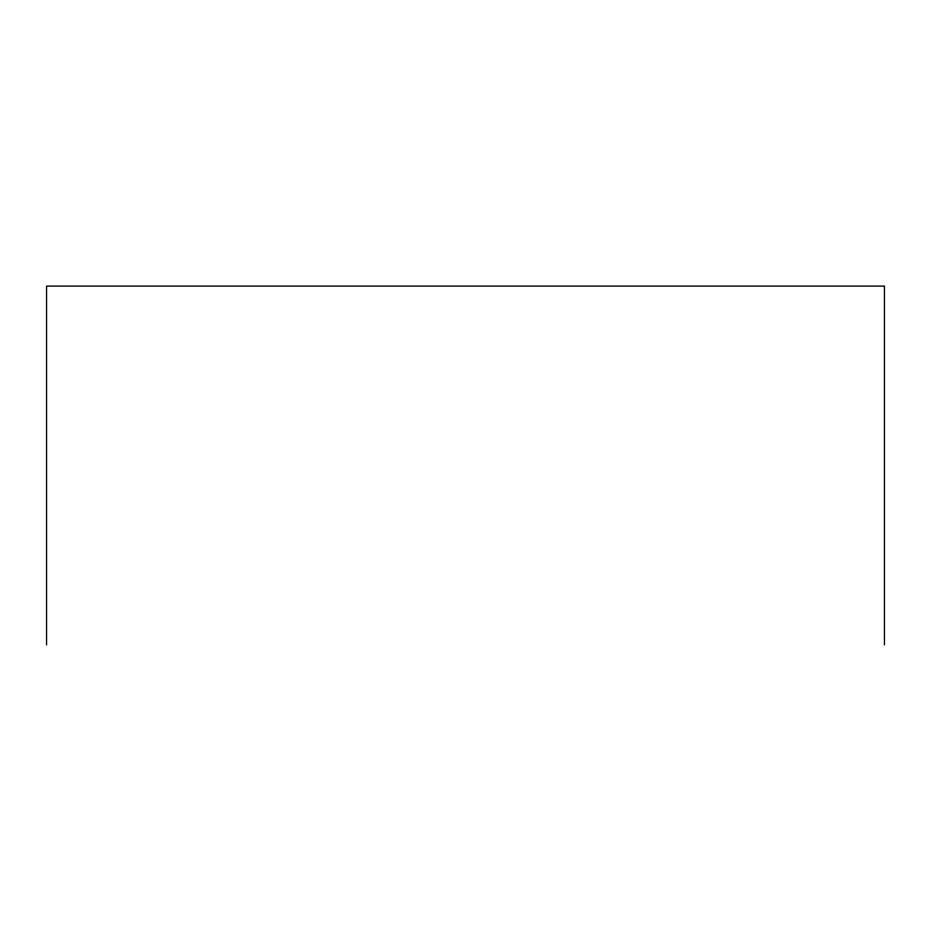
<?xml version="1.0" encoding="UTF-8"?>
<svg xmlns="http://www.w3.org/2000/svg" width="931" height="931" viewBox="0 0 931 931"><rect width="100%" height="100%" fill="white"/><g stroke="black" fill="none" stroke-linecap="round" stroke-linejoin="round"><path stroke-width="1.4" d="M884.45 644.892L884.45 286.108L46.55 286.108L46.55 644.892"/></g></svg>
